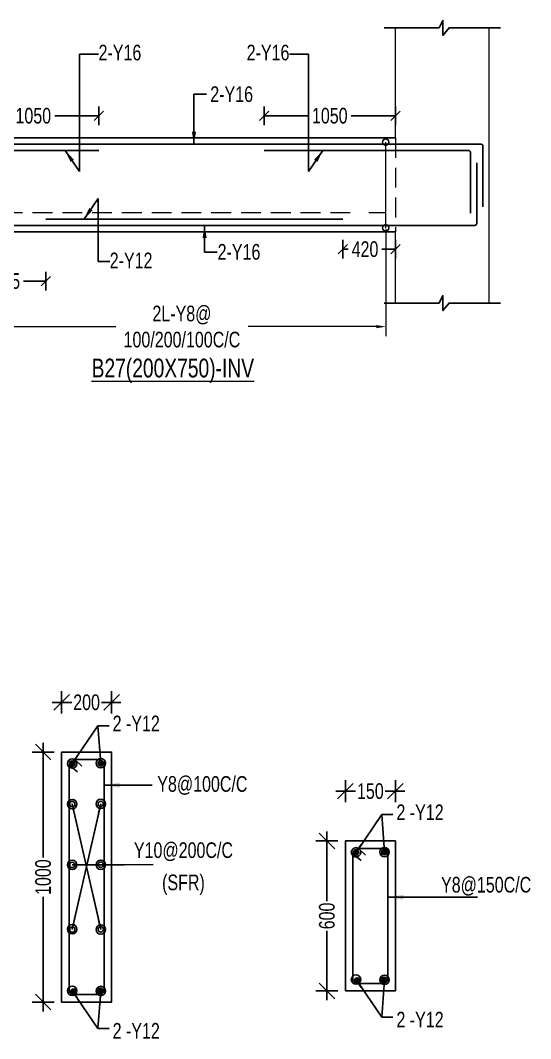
# Model space of a CAD drawing. Header units: millimetres. Extents: x 39642 to 123571, y 2620 to 56435.
# Drawn here: x 76076 to 80156, y 20296 to 28442 of the extents above; entities that cross this region are included whole.
import ezdxf

# ---------------------------------------------------------------- set-up
doc = ezdxf.new("R2010")
doc.units = ezdxf.units.MM
for name, pattern in [('CONTINOUS', [0]), ('CONTINU', [0]), ('HIDDEN', [9.525, 6.35, -3.175])]:
    doc.linetypes.add(name, pattern=pattern)
for name, color, linetype in [('-S-ARROW', 253, 'Continuous'), ('-S-DIM', 251, 'Continuous'), ('-S-FOOT-DIM', 8, 'Continuous'), ('-S-MISC', 8, 'Continuous'), ('-STR-BEAM', 7, 'CONTINU'), ('-STR-REINF', 3, 'Continuous'), ('-STR-TEXT', 6, 'Continuous'), ('BEAM', 7, 'Continuous'), ('dim', 8, 'Continuous'), ('rein', 3, 'Continuous'), ('S- Structural', 5, 'Continuous'), ('Text', 6, 'Continuous')]:
    doc.layers.add(name, color=color, linetype=linetype)
for name, color, linetype, lineweight in [('-S-STIRUP', 11, 'Continuous', 9), ('-STR-COLUMN', 5, 'HIDDEN', 13), ('-STR-RF-DIM', 252, 'CONTINOUS', 20), ('SEC TEXT', 9, 'Continuous', 18), ('SLAB LINE', 254, 'HIDDEN', 20)]:
    doc.layers.add(name, color=color, linetype=linetype, lineweight=lineweight)
doc.styles.add('BEAM-LS', font='romans.shx', dxfattribs={"width": 0.8})
doc.styles.add('EL', font='swisscl.ttf')
doc.styles.add('SOBHA', font='swisscl.ttf')
doc.styles.add('sobha.sed', font='swisscl.ttf')
doc.dimstyles.new('S-25', dxfattribs={"dimscale": 25, "dimtxt": 2.5, "dimasz": 1.5, "dimexe": 0.25, "dimexo": 0.5, "dimgap": 0.1, "dimtad": 0, "dimdec": 0, "dimrnd": 0.0005, "dimzin": 0, "dimdsep": 46, "dimtxsty": 'SOBHA', "dimblk": 'OBLIQUE', "dimcen": 0.09, "dimclrd": 8, "dimclre": 8, "dimclrt": 6, "dimadec": 0, "dimazin": 0, "dimtfac": 1, "dimtdec": 0, "dimtofl": 0, "dimtmove": 0, "dimatfit": 3, "dimfxl": 0.18, "dimtolj": 1, "dimtzin": 0, "dimlwd": -1, "dimlwe": -1, "dimarcsym": 0})
doc.dimstyles.new('S-25L', dxfattribs={"dimscale": 25, "dimtxt": 2.5, "dimasz": 2.5, "dimexe": 1.5, "dimexo": 1.5, "dimgap": 0.2, "dimtad": 0, "dimdec": 0, "dimrnd": 0.0005, "dimzin": 0, "dimdsep": 46, "dimtxsty": 'sobha.sed', "dimblk": 'OBLIQUE', "dimcen": 0.09, "dimdle": 1.5, "dimclrd": 8, "dimclre": 8, "dimclrt": 6, "dimadec": 0, "dimazin": 0, "dimtfac": 1, "dimtdec": 0, "dimtofl": 0, "dimtmove": 1, "dimatfit": 3, "dimfxl": 0.18, "dimtolj": 1, "dimtzin": 0, "dimlwd": -1, "dimlwe": -1, "dimarcsym": 0})
doc.dimstyles.new('S-50', dxfattribs={"dimscale": 50, "dimtxt": 2.5, "dimasz": 1.25, "dimexe": 1, "dimexo": 1, "dimgap": 0.5, "dimtad": 1, "dimdec": 0, "dimrnd": 0.0005, "dimzin": 0, "dimdsep": 46, "dimtxsty": 'EL', "dimblk": 'ARCHTICK', "dimcen": 0.09, "dimdle": 1.5, "dimclrd": 251, "dimclre": 251, "dimclrt": 6, "dimadec": 0, "dimazin": 0, "dimtfac": 1, "dimtdec": 0, "dimtofl": 0, "dimtmove": 0, "dimatfit": 3, "dimfxl": 2, "dimtolj": 1, "dimtzin": 0, "dimlwd": -1, "dimlwe": -1, "dimarcsym": 0})
doc.dimstyles.new('S-DIM50', dxfattribs={"dimscale": 50, "dimtxt": 2.5, "dimasz": 1.5, "dimexe": 1.5, "dimexo": 1, "dimgap": 0.5, "dimtad": 0, "dimdec": 0, "dimzin": 0, "dimdsep": 46, "dimtxsty": 'SOBHA', "dimcen": 0.09, "dimclrd": 256, "dimclre": 256, "dimclrt": 6, "dimadec": 5, "dimazin": 0, "dimtfac": 1, "dimtdec": 0, "dimtofl": 0, "dimtmove": 0, "dimatfit": 3, "dimfxl": 0.18, "dimtolj": 1, "dimtzin": 0, "dimlwd": -1, "dimlwe": -1, "dimarcsym": 0})
doc.dimstyles.new('STIRUP', dxfattribs={"dimscale": 50, "dimtxt": 2.5, "dimasz": 2.2, "dimexe": 0, "dimexo": 0, "dimgap": 0.5, "dimtad": 0, "dimdec": 0, "dimzin": 0, "dimdsep": 46, "dimtxsty": 'BEAM-LS', "dimblk": 'DOTSMALL', "dimcen": 0.09, "dimclrd": 256, "dimclre": 256, "dimclrt": 256, "dimadec": 5, "dimazin": 0, "dimtfac": 1, "dimtdec": 0, "dimtofl": 0, "dimtmove": 0, "dimatfit": 3, "dimldrblk": 'DOTSMALL', "dimfxl": 0, "dimfxlon": 1, "dimtolj": 1, "dimtzin": 0, "dimlwd": -1, "dimlwe": -1, "dimarcsym": 0})

# ---------------------------------------------------------------- blocks, each defined once
blk = doc.blocks.new('_ArchTick')
at = {"color": 0, "linetype": 'ByBlock', "const_width": 0.15}
blk.add_lwpolyline([(-0.5, -0.5), (0.5, 0.5)], dxfattribs=at)
blk = doc.blocks.new('_Oblique')
at = {"color": 0, "linetype": 'ByBlock', "lineweight": -2}
for p, q in [((0, 0.707), (0, -0.707)), ((-0.5, -0.5), (0.5, 0.5))]:
    blk.add_line(p, q, dxfattribs=at)
blk = doc.blocks.new('*D141')
at = {"layer": '-S-DIM', "transparency": 16777216}
for p, q in [((75653.8, 27603.7), (75653.8, 27753.7)), ((76703.8, 27603.7), (76703.8, 27753.7)), ((75653.8, 27678.7), (76006.9, 27678.7)), ((76703.8, 27678.7), (76350.7, 27678.7))]:
    blk.add_line(p, q, dxfattribs=at)
at = {"layer": '-S-DIM', "transparency": 16777216, "xscale": 75, "yscale": 75, "zscale": 75, "rotation": 180}
blk.add_blockref('_Oblique', (75653.8, 27678.7), dxfattribs=at)
at = {"layer": '-S-DIM', "transparency": 16777216, "xscale": 75, "yscale": 75, "zscale": 75}
blk.add_blockref('_Oblique', (76703.8, 27678.7), dxfattribs=at)
at = {"layer": '-S-DIM', "color": 6, "transparency": 16777216, "insert": (76178.8, 27678.7), "char_height": 125, "attachment_point": 5, "style": 'SOBHA'}
blk.add_mtext('\\A1;1050', dxfattribs=at)
blk = doc.blocks.new('*D142')
at = {"layer": '-S-DIM', "transparency": 16777216}
for p, q in [((78024.7, 27603.7), (78024.7, 27753.7)), ((79074.7, 27603.7), (79074.7, 27753.7)), ((78024.7, 27678.7), (78377.8, 27678.7)), ((79074.7, 27678.7), (78721.6, 27678.7))]:
    blk.add_line(p, q, dxfattribs=at)
at = {"layer": '-S-DIM', "transparency": 16777216, "xscale": 75, "yscale": 75, "zscale": 75, "rotation": 180}
blk.add_blockref('_Oblique', (78024.7, 27678.7), dxfattribs=at)
at = {"layer": '-S-DIM', "transparency": 16777216, "xscale": 75, "yscale": 75, "zscale": 75}
blk.add_blockref('_Oblique', (79074.7, 27678.7), dxfattribs=at)
at = {"layer": '-S-DIM', "color": 6, "transparency": 16777216, "insert": (78549.7, 27678.7), "char_height": 125, "attachment_point": 5, "style": 'SOBHA'}
blk.add_mtext('\\A1;1050', dxfattribs=at)
blk = doc.blocks.new('*D144')
at = {"layer": '-STR-RF-DIM', "transparency": 16777216}
for p, q in [((75737.8, 26780.7), (75737.8, 25916.9)), ((78996.9, 26775.3), (78996.9, 25916.9)), ((75812.8, 25991.9), (76837.7, 25991.9)), ((78921.9, 25991.9), (77897, 25991.9))]:
    blk.add_line(p, q, dxfattribs=at)
for points in [[(75812.8, 26004.4), (75812.8, 25979.4), (75737.8, 25991.9)], [(78921.9, 26004.4), (78921.9, 25979.4), (78996.9, 25991.9)]]:
    blk.add_solid(points, dxfattribs=at)
at = {"layer": '-STR-RF-DIM', "color": 6, "transparency": 16777216, "insert": (77367.4, 25991.9), "char_height": 125, "attachment_point": 5, "style": 'SOBHA'}
blk.add_mtext('\\A1;2L-Y8@\\P100/200/100C/C', dxfattribs=at)
blk = doc.blocks.new('_DotSmall')
at = {"color": 0, "linetype": 'ByBlock', "const_width": 0.5}
blk.add_lwpolyline([(-0.0625, 0, 1), (0.0625, 0, 1)], format="xyb", close=True, dxfattribs=at)
blk = doc.blocks.new('*D145')
at = {"layer": '-S-STIRUP', "ltscale": 100, "transparency": 16777216}
blk.add_line((78996.9, 26781.6), (78996.9, 27468.3), dxfattribs=at)
at = {"layer": '-S-STIRUP', "linetype": 'CONTINU', "ltscale": 100, "transparency": 16777216, "xscale": 100, "yscale": 100, "zscale": 100}
for p, rotation in [((78996.9, 27468.3), 90), ((78996.9, 26781.6), 270)]:
    blk.add_blockref('_DotSmall', p, dxfattribs=dict(at, rotation=rotation))
blk = doc.blocks.new('*D146')
at = {"layer": '-S-DIM', "transparency": 16777216}
for p, q in [((75653.8, 26431.3), (75653.8, 26281.3)), ((76278.8, 26431.3), (76278.8, 26281.3)), ((75653.8, 26356.3), (75832, 26356.3)), ((76278.8, 26356.3), (76100.6, 26356.3))]:
    blk.add_line(p, q, dxfattribs=at)
at = {"layer": '-S-DIM', "transparency": 16777216, "xscale": 75, "yscale": 75, "zscale": 75, "rotation": 180}
blk.add_blockref('_Oblique', (75653.8, 26356.3), dxfattribs=at)
at = {"layer": '-S-DIM', "transparency": 16777216, "xscale": 75, "yscale": 75, "zscale": 75}
blk.add_blockref('_Oblique', (76278.8, 26356.3), dxfattribs=at)
at = {"layer": '-S-DIM', "color": 6, "transparency": 16777216, "insert": (75966.3, 26356.3), "char_height": 125, "attachment_point": 5, "style": 'SOBHA'}
blk.add_mtext('\\A1;625', dxfattribs=at)
blk = doc.blocks.new('*D147')
at = {"layer": '-S-DIM', "transparency": 16777216}
for p, q in [((78654.5, 26686), (78654.5, 26536)), ((79074.7, 26686), (79074.7, 26536)), ((78654.5, 26611), (78696.4, 26611)), ((79074.7, 26611), (78966.5, 26611))]:
    blk.add_line(p, q, dxfattribs=at)
at = {"layer": '-S-DIM', "transparency": 16777216, "xscale": 75, "yscale": 75, "zscale": 75, "rotation": 180}
blk.add_blockref('_Oblique', (78654.5, 26611), dxfattribs=at)
at = {"layer": '-S-DIM', "transparency": 16777216, "xscale": 75, "yscale": 75, "zscale": 75}
blk.add_blockref('_Oblique', (79074.7, 26611), dxfattribs=at)
at = {"layer": '-S-DIM', "color": 6, "transparency": 16777216, "insert": (78831.5, 26611), "char_height": 125, "attachment_point": 5, "style": 'SOBHA'}
blk.add_mtext('\\A1;420', dxfattribs=at)
blk = doc.blocks.new('*D19')
at = {"layer": '-S-FOOT-DIM', "color": 8, "transparency": 16777216}
for p, q in [((80.3, 1345.1), (158.2, 1345.1)), ((355.3, 1345.1), (277.4, 1345.1))]:
    blk.add_line(p, q, dxfattribs=at)
at = {"layer": '-S-FOOT-DIM', "color": 8, "linetype": 'Continuous', "transparency": 16777216}
for p, q in [((117.8, 1302.3), (117.8, 1382.6)), ((317.8, 1302.3), (317.8, 1382.6))]:
    blk.add_line(p, q, dxfattribs=at)
at = {"layer": '-S-FOOT-DIM', "color": 8, "transparency": 16777216, "xscale": 62.5, "yscale": 62.5, "zscale": 62.5, "rotation": 180}
blk.add_blockref('_Oblique', (117.8, 1345.1), dxfattribs=at)
at = {"layer": '-S-FOOT-DIM', "color": 8, "transparency": 16777216, "xscale": 62.5, "yscale": 62.5, "zscale": 62.5}
blk.add_blockref('_Oblique', (317.8, 1345.1), dxfattribs=at)
at = {"layer": '-S-FOOT-DIM', "color": 6, "transparency": 16777216, "insert": (217.8, 1345.1), "char_height": 62.5, "attachment_point": 5, "style": 'sobha.sed'}
blk.add_mtext('\\A1;200', dxfattribs=at)
blk = doc.blocks.new('*D20')
at = {"layer": '-S-FOOT-DIM', "color": 8, "transparency": 16777216}
for p, q in [((44.2, 1183.5), (44.2, 724.4)), ((44.2, 108.5), (44.2, 567.5))]:
    blk.add_line(p, q, dxfattribs=at)
at = {"layer": '-S-FOOT-DIM', "color": 8, "linetype": 'Continuous', "transparency": 16777216}
for p, q in [((80.3, 1146), (6.7, 1146)), ((80.3, 146), (6.7, 146))]:
    blk.add_line(p, q, dxfattribs=at)
at = {"layer": '-S-FOOT-DIM', "color": 8, "transparency": 16777216, "xscale": 62.5, "yscale": 62.5, "zscale": 62.5}
for p, rotation in [((44.2, 1146), 90), ((44.2, 146), 270)]:
    blk.add_blockref('_Oblique', p, dxfattribs=dict(at, rotation=rotation))
at = {"layer": '-S-FOOT-DIM', "color": 6, "transparency": 16777216, "insert": (44.2, 646), "char_height": 62.5, "attachment_point": 5, "rotation": 90, "style": 'sobha.sed'}
blk.add_mtext('\\A1;1000', dxfattribs=at)
blk = doc.blocks.new('*D15')
at = {"layer": '-S-FOOT-DIM', "color": 8, "linetype": 'Continuous', "transparency": 16777216}
for p, q in [((117.8, 902.3), (117.8, 982.6)), ((317.8, 902.3), (317.8, 982.6))]:
    blk.add_line(p, q, dxfattribs=at)
at = {"layer": '-S-FOOT-DIM', "color": 8, "transparency": 16777216}
for p, q in [((80.3, 945.1), (158.9, 945.1)), ((355.3, 945.1), (276.7, 945.1))]:
    blk.add_line(p, q, dxfattribs=at)
at = {"layer": '-S-FOOT-DIM', "color": 8, "transparency": 16777216, "xscale": 62.5, "yscale": 62.5, "zscale": 62.5, "rotation": 180}
blk.add_blockref('_Oblique', (117.8, 945.1), dxfattribs=at)
at = {"layer": '-S-FOOT-DIM', "color": 8, "transparency": 16777216, "xscale": 62.5, "yscale": 62.5, "zscale": 62.5}
blk.add_blockref('_Oblique', (317.8, 945.1), dxfattribs=at)
at = {"layer": '-S-FOOT-DIM', "color": 6, "transparency": 16777216, "insert": (217.8, 945.1), "char_height": 62.5, "attachment_point": 5, "style": 'sobha.sed'}
blk.add_mtext('\\A1;150', dxfattribs=at)
blk = doc.blocks.new('*D16')
at = {"layer": '-S-FOOT-DIM', "color": 8, "transparency": 16777216}
for p, q in [((44.2, 783.5), (44.2, 505.7)), ((44.2, 108.5), (44.2, 386.2))]:
    blk.add_line(p, q, dxfattribs=at)
at = {"layer": '-S-FOOT-DIM', "color": 8, "linetype": 'Continuous', "transparency": 16777216}
for p, q in [((80.3, 746), (6.7, 746)), ((80.3, 146), (6.7, 146))]:
    blk.add_line(p, q, dxfattribs=at)
at = {"layer": '-S-FOOT-DIM', "color": 8, "transparency": 16777216, "xscale": 62.5, "yscale": 62.5, "zscale": 62.5}
for p, rotation in [((44.2, 746), 90), ((44.2, 146), 270)]:
    blk.add_blockref('_Oblique', p, dxfattribs=dict(at, rotation=rotation))
at = {"layer": '-S-FOOT-DIM', "color": 6, "transparency": 16777216, "insert": (44.2, 446), "char_height": 62.5, "attachment_point": 5, "rotation": 90, "style": 'sobha.sed'}
blk.add_mtext('\\A1;600', dxfattribs=at)
blk = doc.blocks.new('A$Ca7480f11')
at = {"layer": 'rein', "ltscale": 3000}
for points in [[(171.4, 1100.5, -1), (149.6, 1100.5, -1)], [(285.3, 1101.4, -1), (263.5, 1101.4, -1)], [(176.4, 187.5, -1), (154.6, 187.5, -1)], [(284.3, 190.4, -1), (262.5, 190.4, -1)]]:
    blk.add_hatch(color=256, dxfattribs=at).paths.add_polyline_path(points)
at = {"layer": 'BEAM', "ltscale": 0.05, "elevation": 0}
blk.add_lwpolyline([(117.8, 146), (317.8, 146), (317.8, 1146), (117.8, 1146)], close=True, dxfattribs=at)
at = {"layer": 'rein', "ltscale": 3000}
for p, q in [((170.2, 1116, 0), (198.5, 1089.6, 0)), ((147.8, 1093.9, 0), (181.4, 1067.6, 0))]:
    blk.add_line(p, q, dxfattribs=at)
at = {"layer": 'rein', "ltscale": 3000, "elevation": 0}
blk.add_lwpolyline([(167.8, 176), (267.8, 176, 0.414214), (287.8, 196), (287.8, 1096, 0.414214), (267.8, 1116), (167.8, 1116), (147.8, 1096), (147.8, 196, 0.414214)], format="xyb", close=True, dxfattribs=at)
at = {"layer": 'rein', "ltscale": 3000}
for centre in [(160.5, 1100.5, 0), (274.4, 1101.4, 0), (160.5, 938, 0), (274.4, 938.8, 0), (160.5, 694.8, 0), (274.4, 695.7, 0), (274.4, 437.3, 0), (160.5, 436.4, 0), (165.5, 187.5, 0), (273.4, 190.4, 0)]:
    blk.add_circle(centre, 10.9, dxfattribs=at)
at = {"layer": 'Text', "ltscale": 3000, "char_height": 62.5, "style": 'SOBHA'}
for s, insert, width, attachment_point in [('2 -Y12', (416.4, 1291.9, 0), 363.273, 2), ('Y8@100C/C', (680.8, 1049.9, -54609.3), 413.273, 2), ('Y10@200C/C', (605.1, 785.1, -54609.3), 413.273, 2), ('(SFR)', (605.1, 656.3, -54609.3), 413.273, 2), ('2 -Y12', (416.4, 0, 0), 363.273, 8)]:
    blk.add_mtext(s, dxfattribs=dict(at, insert=insert, width=width, attachment_point=attachment_point))
at = {"layer": '-S-FOOT-DIM'}
dim = blk.add_linear_dim(base=(117.8, 1345.1, 0), p1=(317.8, 1264.8, 0), p2=(117.8, 1264.8, 0), text='200', dimstyle='S-25L', dxfattribs=at)
dim.commit()
dim.dimension.update_dxf_attribs({"geometry": '*D19', "text_midpoint": (217.8, 1345.1, 0)})
dim = blk.add_linear_dim(base=(44.2, 1146, 0), p1=(117.8, 146, 0), p2=(117.8, 1146, 0), angle=90, text='1000', dimstyle='S-25L', dxfattribs=at)
dim.commit()
dim.dimension.update_dxf_attribs({"geometry": '*D20', "text_midpoint": (44.2, 646, 0)})
at = {"layer": 'dim', "ltscale": 3000}
for points, override in [([(160.5, 1100.5, 0), (263.4, 1251.4, 0), (307.7, 1251.4, 0)], {"dimasz": 1.5, "dimldrblk": 'DotBlank'}), ([(274.4, 1101.4, 0), (263.4, 1251.4, 0), (307.7, 1251.4, 0)], {"dimasz": 1.5, "dimldrblk": 'DotBlank'}), ([(274.4, 938.8, 0), (160.5, 436.4, 0)], {"dimldrblk": 'DotBlank'}), ([(274.4, 436.4, 0), (160.5, 938.8, 0)], {"dimldrblk": 'DotBlank'}), ([(160.5, 938, 0), (274.4, 437.3, 0)], {"dimldrblk": 'DotBlank'}), ([(160.5, 437.3, 0), (274.4, 938, 0)], {"dimldrblk": 'DotBlank'}), ([(160.5, 694.8, 0), (370.1, 695.7, 0)], {"dimldrblk": 'DotBlank'}), ([(274.4, 695.7, 0), (484, 696.5, 0)], {"dimldrblk": 'DotBlank'}), ([(160.5, 191.4, 0), (263.4, 40.5, 0), (307.7, 40.5, 0)], {"dimasz": 1.5, "dimldrblk": 'DotBlank'}), ([(274.4, 190.5, 0), (263.4, 40.5, 0), (307.7, 40.5, 0)], {"dimasz": 1.5, "dimldrblk": 'DotBlank'})]:
    blk.add_leader(points, dimstyle='S-25', override=override, dxfattribs=at)
at = {"layer": 'dim', "color": 8}
blk.add_leader([(287.8, 1013.8, -54609.3), (480.1, 1013.7, -54609.3), (480.4, 1013.8, -54609.3)], dimstyle='S-25L', dxfattribs=at)
blk = doc.blocks.new('A$C073c8a09')
at = {"layer": 'rein', "ltscale": 3000}
for points in [[(171.4, 700.5, -1), (149.6, 700.5, -1)], [(285.3, 701.4, -1), (263.5, 701.4, -1)], [(176.4, 187.5, -1), (154.6, 187.5, -1)], [(284.3, 190.4, -1), (262.5, 190.4, -1)]]:
    blk.add_hatch(color=256, dxfattribs=at).paths.add_polyline_path(points)
at = {"layer": 'BEAM', "ltscale": 0.05, "elevation": 0}
blk.add_lwpolyline([(117.8, 146), (317.8, 146), (317.8, 746), (117.8, 746)], close=True, dxfattribs=at)
at = {"layer": 'rein', "ltscale": 3000}
for p, q in [((147.8, 693.9, 0), (181.4, 667.6, 0)), ((170.2, 716, 0), (198.5, 689.6, 0))]:
    blk.add_line(p, q, dxfattribs=at)
at = {"layer": 'rein', "ltscale": 3000, "elevation": 0}
blk.add_lwpolyline([(167.8, 176), (267.8, 176, 0.414214), (287.8, 196), (287.8, 696, 0.414214), (267.8, 716), (167.8, 716), (147.8, 696), (147.8, 196, 0.414214)], format="xyb", close=True, dxfattribs=at)
at = {"layer": 'rein', "ltscale": 3000}
for centre in [(160.5, 700.5, 0), (274.4, 701.4, 0), (165.5, 187.5, 0), (273.4, 190.4, 0)]:
    blk.add_circle(centre, 10.9, dxfattribs=at)
at = {"layer": 'Text', "ltscale": 3000, "char_height": 62.5, "style": 'SOBHA'}
for s, insert, width, attachment_point in [('2 -Y12', (416.4, 891.9, 0), 363.273, 2), ('Y8@150C/C', (680.8, 602.3, 0), 413.273, 2), ('2 -Y12', (416.4, 0, 0), 363.273, 8)]:
    blk.add_mtext(s, dxfattribs=dict(at, insert=insert, width=width, attachment_point=attachment_point))
at = {"layer": '-S-FOOT-DIM'}
dim = blk.add_linear_dim(base=(117.8, 945.1, 0), p1=(317.8, 864.8, 0), p2=(117.8, 864.8, 0), text='150', dimstyle='S-25L', dxfattribs=at)
dim.commit()
dim.dimension.update_dxf_attribs({"geometry": '*D15', "text_midpoint": (217.8, 945.1, 0)})
dim = blk.add_linear_dim(base=(44.2, 746, 0), p1=(117.8, 146, 0), p2=(117.8, 746, 0), angle=90, dimstyle='S-25L', dxfattribs=at)
dim.commit()
dim.dimension.update_dxf_attribs({"geometry": '*D16', "text_midpoint": (44.2, 446, 0)})
at = {"layer": 'dim', "ltscale": 3000}
for points in [[(160.5, 700.5, 0), (263.4, 851.4, 0), (307.7, 851.4, 0)], [(274.4, 701.4, 0), (263.4, 851.4, 0), (307.7, 851.4, 0)], [(160.5, 191.4, 0), (263.4, 40.5, 0), (307.7, 40.5, 0)], [(274.4, 190.5, 0), (263.4, 40.5, 0), (307.7, 40.5, 0)]]:
    blk.add_leader(points, dimstyle='S-25', override={"dimasz": 1.5, "dimldrblk": 'DotBlank'}, dxfattribs=at)
at = {"layer": 'dim', "color": 8}
blk.add_leader([(287.8, 521, -54609.3), (635.5, 520.8, -54609.3), (646.1, 521, -54609.3)], dimstyle='S-25L', dxfattribs=at)

msp = doc.modelspace()

# ---------------------------------------------------------------- linework, layer by layer
at = {"layer": '-S-MISC', "linetype": 'ByBlock', "ltscale": 1000, "elevation": 0}
for points in [[(78984.1, 28382.1), (79423.4, 28382.5), (79454.3, 28442.1), (79454.3, 28322), (79504.1, 28382.5), (79915.4, 28382.5)], [(78984.1, 26180), (79423.4, 26180.4), (79454.3, 26240), (79454.3, 26119.9), (79504.1, 26180.4), (79915.4, 26180.4)]]:
    msp.add_lwpolyline(points, dxfattribs=at)
at = {"layer": '-STR-BEAM'}
for p, q in [((79074.7, 27501.3), (75653.8, 27501.3, 0)), ((79074.7, 26751.3, 0), (75653.8, 26751.3, 0))]:
    msp.add_line(p, q, dxfattribs=at)
at = {"layer": '-STR-COLUMN', "linetype": 'Continuous', "ltscale": 10}
for p, q in [((79074.7, 27501.3), (79074, 28382.2, 0)), ((79824.7, 26180.4, 0), (79824.7, 28382.5, 0)), ((79074.7, 26180.4, 0), (79074.7, 26751.3, 0))]:
    msp.add_line(p, q, dxfattribs=at)
at = {"layer": '-STR-REINF', "ltscale": 10}
for p, q in [((63309.5, 27451.3, 0), (79759.8, 27451.3, 0)), ((76703.8, 27401.3, 0), (73703.8, 27401.3, 0)), ((79774.7, 27436.3, 0), (79774.7, 26950.6, 0)), ((79724.3, 27301.9, 0), (79724.3, 26816.3, 0)), ((76278.8, 26851.2, 0), (78654.5, 26851.2, 0)), ((63359.5, 26801.3, 0), (79709.3, 26801.3, 0))]:
    msp.add_line(p, q, dxfattribs=at)
at = {"layer": '-STR-REINF', "ltscale": 10, "elevation": 0}
msp.add_lwpolyline([(78024.7, 27401.3), (79659.3, 27401.3, -0.414214), (79674.3, 27386.3), (79674.3, 26900.6)], format="xyb", dxfattribs=at)
at = {"layer": '-STR-REINF', "ltscale": 10}
for centre, start, end in [((79759.7, 27436.3, 0), 0, 90), ((79709.3, 26816.3, 0), 270, 0)]:
    msp.add_arc(centre, 15, start, end, dxfattribs=at)
at = {"layer": 'SLAB LINE', "linetype": 'HIDDEN', "ltscale": 25}
for p, q in [((79074.7, 27501.3, 0), (79074.7, 26751.3, 0)), ((78713.2, 26901.3, 163431.8), (75653.8, 26901.3, 0)), ((78996.9, 26901.3, 178586.6), (78863.2, 26901.3, 171444.5))]:
    msp.add_line(p, q, dxfattribs=at)

# ---------------------------------------------------------------- block references
at = {"layer": 'S- Structural', "ltscale": 20, "xscale": 2, "yscale": 2, "zscale": 2}
for name, p in [('A$Ca7480f11', (76169.3, 20295.8, 0)), ('A$C073c8a09', (78438.5, 20385.2))]:
    msp.add_blockref(name, p, dxfattribs=at)

# ---------------------------------------------------------------- texts
at = {"layer": '-STR-TEXT', "color": 6, "char_height": 125, "width": 281.386, "style": 'SOBHA'}
for s, insert, attachment_point in [('\\A1;2-Y16', (76700.8, 28247.2, 0), 1), ('\\A1;2-Y16', (78226.9, 28247.2, 0), 3), ('\\A1;2-Y16', (77652.9, 26526, 0), 7), ('\\A1;2-Y12', (76790, 26459, 178586.6), 7)]:
    msp.add_mtext(s, dxfattribs=dict(at, insert=insert, attachment_point=attachment_point))
at = {"layer": '-STR-TEXT', "color": 6, "insert": (77594.2, 27914.2, 0), "char_height": 125, "attachment_point": 1, "style": 'SOBHA'}
msp.add_mtext('\\A1;2-Y16', dxfattribs=at)
at = {"layer": 'SEC TEXT', "color": 1, "linetype": 'ByBlock', "style": 'sobha.sed'}
msp.add_text('%%UB27(200X750)-INV', height=150, rotation=359.98928, dxfattribs=at).set_placement((76645.2, 25585.7, 0))

# ---------------------------------------------------------------- dimensions: what is measured, and where the dimension line sits
at = {"layer": '-S-DIM'}
for base, p1, p2, picture, middle in [((76703.8, 27678.7), (75653.8, 27501.3, 0), (76703.8, 27401.3, 0), '*D141', (76178.8, 27678.7)), ((79074.7, 27678.7), (78024.7, 27401.3, 0), (79074.7, 27501.3, 0), '*D142', (78549.7, 27678.7))]:
    dim = msp.add_linear_dim(base=base, p1=p1, p2=p2, angle=180, dimstyle='S-DIM50', override={"dimscale": 1, "dimtxt": 125, "dimasz": 75, "dimexe": 75, "dimexo": 0, "dimgap": 25, "dimblk1": 'Oblique', "dimblk2": 'Oblique', "dimsah": 1, "dimcen": 4.5, "dimfxl": 75, "dimfxlon": 1}, dxfattribs=at)
    dim.commit()
    dim.dimension.update_dxf_attribs({"geometry": picture, "text_midpoint": middle})
dim = msp.add_linear_dim(base=(76278.8, 26356.3, 0), p1=(75653.8, 26751.3, 0), p2=(76278.8, 26851.2, 0), dimstyle='S-DIM50', override={"dimscale": 1, "dimtxt": 125, "dimasz": 75, "dimexe": 75, "dimexo": 0, "dimgap": 25, "dimblk1": 'Oblique', "dimblk2": 'Oblique', "dimsah": 1, "dimcen": 4.5, "dimfxl": 75, "dimfxlon": 1}, dxfattribs=at)
dim.commit()
dim.dimension.update_dxf_attribs({"geometry": '*D146', "text_midpoint": (75966.3, 26356.3, 0)})
dim = msp.add_linear_dim(base=(79074.7, 26611, 0), p1=(78654.5, 26851.2, 0), p2=(79074.7, 26751.3, 0), dimstyle='S-DIM50', override={"dimscale": 1, "dimtxt": 125, "dimasz": 75, "dimexe": 75, "dimexo": 0, "dimgap": 25, "dimblk1": 'Oblique', "dimblk2": 'Oblique', "dimsah": 1, "dimcen": 4.5, "dimfxl": 75, "dimfxlon": 1}, dxfattribs=at)
dim.commit()
dim.dimension.update_dxf_attribs({"geometry": '*D147', "text_midpoint": (78831.5, 26611, 0), "dimtype": 160})
at = {"layer": '-S-STIRUP', "linetype": 'CONTINU', "ltscale": 100}
dim = msp.add_linear_dim(base=(78996.9, 27468.3, 178586.6), p1=(78996.9, 26781.6, 178586.6), p2=(78996.9, 27468.3, 178586.6), angle=90, text=' ', dimstyle='STIRUP', override={"dimasz": 2}, dxfattribs=at)
dim.commit()
dim.dimension.update_dxf_attribs({"geometry": '*D145', "text_midpoint": (78996.9, 27124.9, 178586.6)})
at = {"layer": '-STR-RF-DIM'}
dim = msp.add_linear_dim(base=(78996.9, 25991.9, 178586.6), p1=(75737.8, 26780.7, 178586.6), p2=(78996.9, 26775.3, 178586.6), text='2L-Y8@\\P100/200/100C/C', dimstyle='S-DIM50', override={"dimscale": 1, "dimtxt": 125, "dimasz": 75, "dimexe": 75, "dimexo": 0, "dimgap": 25, "dimsah": 1, "dimcen": 4.5, "dimfxl": 75}, dxfattribs=at)
dim.commit()
dim.dimension.update_dxf_attribs({"geometry": '*D144', "text_midpoint": (77367.4, 25991.9, 178586.6)})

# ---------------------------------------------------------------- leaders
at = {"layer": '-S-ARROW'}
for points in [[(76433.9, 27399.9, 178586.6), (76549.4, 27233.4, 178586.6), (76549.4, 28171.7, 178586.6), (76700.8, 28171.7, 178586.6)], [(78493.8, 27399.9, 178586.6), (78378.3, 27233.4, 178586.6), (78378.3, 28171.7, 178586.6), (78226.9, 28171.7, 178586.6)], [(77463.8, 27451.3, 0), (77463.8, 27851.7, 0), (77562.9, 27851.7, 0)], [(76583.1, 26850, 178586.6), (76698.6, 27016.4, 178586.6), (76698.6, 26512.1, 178586.6), (76790, 26512.1, 178586.6)]]:
    msp.add_leader(points, dimstyle='S-50', override={"dimasz": 2, "dimgap": 0.1, "dimtad": 0}, dxfattribs=at)
at = {"layer": '-S-ARROW', "annotation_type": 0, "has_hookline": 1, "hookline_direction": 1, "text_width": 353.5}
msp.add_leader([(77548.8, 26801.3, 0), (77548.8, 26588.5, 0), (77647.9, 26588.5, 0)], dimstyle='S-50', override={"dimasz": 2, "dimgap": 0.1, "dimtad": 0}, dxfattribs=at)

doc.saveas('drawing.dxf')
